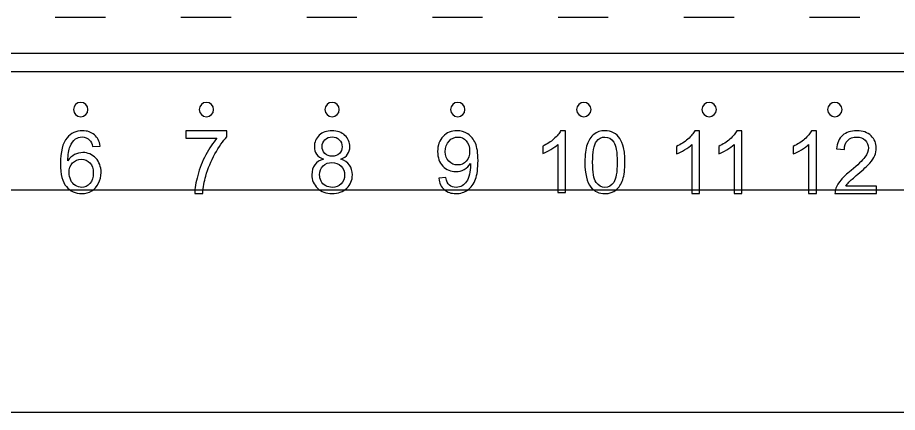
# Model space of a CAD drawing. Header units: millimetres. Extents: x 4086 to 8318, y 123 to 1549.
# Drawn here: x 7074.93 to 7099.43, y 981.81 to 992.81 of the extents above; entities that cross this region are included whole.
import ezdxf

# ---------------------------------------------------------------- set-up
doc = ezdxf.new("R2010")
doc.units = ezdxf.units.MM
doc.layers.add('20_ALL_FEATURES', color=7, linetype='Continuous')
doc.layers.add('layer 3', color=7, linetype='Continuous')

msp = doc.modelspace()

# ---------------------------------------------------------------- linework, layer by layer
at = {"layer": '20_ALL_FEATURES', "color": 7, "linetype": 'Continuous'}
for p, q in [((7077.376, 992.814), (7075.976, 992.814)), ((7080.876, 992.814), (7079.476, 992.814)), ((7084.376, 992.814), (7082.976, 992.814)), ((7087.876, 992.814), (7086.476, 992.814)), ((7091.376, 992.814), (7089.976, 992.814)), ((7094.876, 992.814), (7093.476, 992.814)), ((7098.376, 992.814), (7096.976, 992.814)), ((7124.726, 991.814), (7049.626, 991.814)), ((7049.626, 991.314), (7124.726, 991.314)), ((6934.716, 988.014), (7262.016, 988.014)), ((7261.966, 981.814), (6934.766, 981.814))]:
    msp.add_line(p, q, dxfattribs=at)
at = {"layer": 'layer 3'}
for points, knots in [([(7076.684, 990.451), (7076.795, 990.451), (7076.884, 990.361), (7076.884, 990.251), (7076.884, 990.251), (7076.884, 990.14), (7076.795, 990.051), (7076.684, 990.051), (7076.684, 990.051), (7076.574, 990.051), (7076.484, 990.14), (7076.484, 990.251), (7076.484, 990.251), (7076.484, 990.361), (7076.574, 990.451), (7076.684, 990.451)], [0, 0, 0, 0, 0.2, 0.2, 0.2, 0.2, 0.4, 0.4, 0.4, 0.4, 0.6, 0.6, 0.6, 0.6, 1, 1, 1, 1]), ([(7080.184, 990.451), (7080.295, 990.451), (7080.384, 990.361), (7080.384, 990.251), (7080.384, 990.251), (7080.384, 990.14), (7080.295, 990.051), (7080.184, 990.051), (7080.184, 990.051), (7080.074, 990.051), (7079.984, 990.14), (7079.984, 990.251), (7079.984, 990.251), (7079.984, 990.361), (7080.074, 990.451), (7080.184, 990.451)], [0, 0, 0, 0, 0.2, 0.2, 0.2, 0.2, 0.4, 0.4, 0.4, 0.4, 0.6, 0.6, 0.6, 0.6, 1, 1, 1, 1]), ([(7083.684, 990.451), (7083.795, 990.451), (7083.884, 990.361), (7083.884, 990.251), (7083.884, 990.251), (7083.884, 990.14), (7083.795, 990.051), (7083.684, 990.051), (7083.684, 990.051), (7083.574, 990.051), (7083.484, 990.14), (7083.484, 990.251), (7083.484, 990.251), (7083.484, 990.361), (7083.574, 990.451), (7083.684, 990.451)], [0, 0, 0, 0, 0.2, 0.2, 0.2, 0.2, 0.4, 0.4, 0.4, 0.4, 0.6, 0.6, 0.6, 0.6, 1, 1, 1, 1]), ([(7087.184, 990.451), (7087.295, 990.451), (7087.384, 990.361), (7087.384, 990.251), (7087.384, 990.251), (7087.384, 990.14), (7087.295, 990.051), (7087.184, 990.051), (7087.184, 990.051), (7087.074, 990.051), (7086.984, 990.14), (7086.984, 990.251), (7086.984, 990.251), (7086.984, 990.361), (7087.074, 990.451), (7087.184, 990.451)], [0, 0, 0, 0, 0.2, 0.2, 0.2, 0.2, 0.4, 0.4, 0.4, 0.4, 0.6, 0.6, 0.6, 0.6, 1, 1, 1, 1]), ([(7090.694, 990.451), (7090.805, 990.451), (7090.894, 990.361), (7090.894, 990.251), (7090.894, 990.251), (7090.894, 990.14), (7090.805, 990.051), (7090.694, 990.051), (7090.694, 990.051), (7090.584, 990.051), (7090.494, 990.14), (7090.494, 990.251), (7090.494, 990.251), (7090.494, 990.361), (7090.584, 990.451), (7090.694, 990.451)], [0, 0, 0, 0, 0.2, 0.2, 0.2, 0.2, 0.4, 0.4, 0.4, 0.4, 0.6, 0.6, 0.6, 0.6, 1, 1, 1, 1]), ([(7094.184, 990.451), (7094.295, 990.451), (7094.384, 990.361), (7094.384, 990.251), (7094.384, 990.251), (7094.384, 990.14), (7094.295, 990.051), (7094.184, 990.051), (7094.184, 990.051), (7094.074, 990.051), (7093.984, 990.14), (7093.984, 990.251), (7093.984, 990.251), (7093.984, 990.361), (7094.074, 990.451), (7094.184, 990.451)], [0, 0, 0, 0, 0.2, 0.2, 0.2, 0.2, 0.4, 0.4, 0.4, 0.4, 0.6, 0.6, 0.6, 0.6, 1, 1, 1, 1]), ([(7097.684, 990.451), (7097.795, 990.451), (7097.884, 990.361), (7097.884, 990.251), (7097.884, 990.251), (7097.884, 990.14), (7097.795, 990.051), (7097.684, 990.051), (7097.684, 990.051), (7097.574, 990.051), (7097.484, 990.14), (7097.484, 990.251), (7097.484, 990.251), (7097.484, 990.361), (7097.574, 990.451), (7097.684, 990.451)], [0, 0, 0, 0, 0.2, 0.2, 0.2, 0.2, 0.4, 0.4, 0.4, 0.4, 0.6, 0.6, 0.6, 0.6, 1, 1, 1, 1]), ([(7077.222, 989.235), (7077.222, 989.235), (7077.014, 989.218), (7077.014, 989.218), (7077.014, 989.218), (7076.995, 989.301), (7076.968, 989.361), (7076.933, 989.399), (7076.933, 989.399), (7076.876, 989.459), (7076.806, 989.489), (7076.722, 989.489), (7076.722, 989.489), (7076.654, 989.489), (7076.595, 989.47), (7076.543, 989.433), (7076.543, 989.433), (7076.477, 989.384), (7076.425, 989.314), (7076.386, 989.221), (7076.386, 989.221), (7076.348, 989.128), (7076.328, 988.997), (7076.326, 988.825), (7076.326, 988.825), (7076.377, 988.902), (7076.439, 988.96), (7076.513, 988.997), (7076.513, 988.997), (7076.586, 989.034), (7076.663, 989.053), (7076.743, 989.053), (7076.743, 989.053), (7076.884, 989.053), (7077.004, 989.001), (7077.103, 988.898), (7077.103, 988.898), (7077.201, 988.795), (7077.251, 988.661), (7077.251, 988.497), (7077.251, 988.497), (7077.251, 988.39), (7077.227, 988.29), (7077.181, 988.197), (7077.181, 988.197), (7077.135, 988.105), (7077.071, 988.034), (7076.99, 987.985), (7076.99, 987.985), (7076.909, 987.936), (7076.816, 987.911), (7076.714, 987.911), (7076.714, 987.911), (7076.538, 987.911), (7076.395, 987.976), (7076.284, 988.105), (7076.284, 988.105), (7076.174, 988.234), (7076.118, 988.446), (7076.118, 988.742), (7076.118, 988.742), (7076.118, 989.074), (7076.18, 989.314), (7076.302, 989.465), (7076.302, 989.465), (7076.409, 989.596), (7076.553, 989.661), (7076.735, 989.661), (7076.735, 989.661), (7076.87, 989.661), (7076.98, 989.623), (7077.067, 989.548), (7077.067, 989.548), (7077.153, 989.472), (7077.205, 989.368), (7077.222, 989.235)], [0, 0, 0, 0, 0.05, 0.05, 0.05, 0.05, 0.1, 0.1, 0.1, 0.1, 0.15, 0.15, 0.15, 0.15, 0.2, 0.2, 0.2, 0.2, 0.25, 0.25, 0.25, 0.25, 0.3, 0.3, 0.3, 0.3, 0.35, 0.35, 0.35, 0.35, 0.4, 0.4, 0.4, 0.4, 0.45, 0.45, 0.45, 0.45, 0.5, 0.5, 0.5, 0.5, 0.55, 0.55, 0.55, 0.55, 0.6, 0.6, 0.6, 0.6, 0.65, 0.65, 0.65, 0.65, 0.7, 0.7, 0.7, 0.7, 0.75, 0.75, 0.75, 0.75, 0.8, 0.8, 0.8, 0.8, 0.85, 0.85, 0.85, 0.85, 0.9, 0.9, 0.9, 0.9, 1, 1, 1, 1]), ([(7079.611, 989.453), (7079.611, 989.453), (7079.611, 989.661), (7079.611, 989.661), (7079.611, 989.661), (7079.611, 989.661), (7080.757, 989.661), (7080.757, 989.661), (7080.757, 989.661), (7080.757, 989.661), (7080.757, 989.493), (7080.757, 989.493), (7080.757, 989.493), (7080.645, 989.373), (7080.533, 989.213), (7080.422, 989.014), (7080.422, 989.014), (7080.311, 988.815), (7080.226, 988.61), (7080.165, 988.399), (7080.165, 988.399), (7080.122, 988.251), (7080.094, 988.088), (7080.082, 987.911), (7080.082, 987.911), (7080.082, 987.911), (7079.859, 987.911), (7079.859, 987.911), (7079.859, 987.911), (7079.861, 988.051), (7079.889, 988.219), (7079.941, 988.417), (7079.941, 988.417), (7079.993, 988.615), (7080.068, 988.806), (7080.166, 988.989), (7080.166, 988.989), (7080.264, 989.173), (7080.367, 989.327), (7080.478, 989.453), (7080.478, 989.453), (7080.478, 989.453), (7079.611, 989.453), (7079.611, 989.453)], [0, 0, 0, 0, 0.083333, 0.083333, 0.083333, 0.083333, 0.166667, 0.166667, 0.166667, 0.166667, 0.25, 0.25, 0.25, 0.25, 0.333333, 0.333333, 0.333333, 0.333333, 0.416667, 0.416667, 0.416667, 0.416667, 0.5, 0.5, 0.5, 0.5, 0.583333, 0.583333, 0.583333, 0.583333, 0.666667, 0.666667, 0.666667, 0.666667, 0.75, 0.75, 0.75, 0.75, 0.833333, 0.833333, 0.833333, 0.833333, 1, 1, 1, 1]), ([(7083.447, 988.869), (7083.36, 988.901), (7083.295, 988.947), (7083.253, 989.006), (7083.253, 989.006), (7083.211, 989.065), (7083.19, 989.137), (7083.19, 989.219), (7083.19, 989.219), (7083.19, 989.344), (7083.235, 989.449), (7083.324, 989.534), (7083.324, 989.534), (7083.414, 989.619), (7083.533, 989.661), (7083.682, 989.661), (7083.682, 989.661), (7083.831, 989.661), (7083.951, 989.618), (7084.042, 989.531), (7084.042, 989.531), (7084.133, 989.444), (7084.179, 989.338), (7084.179, 989.213), (7084.179, 989.213), (7084.179, 989.134), (7084.158, 989.064), (7084.116, 989.006), (7084.116, 989.006), (7084.075, 988.947), (7084.012, 988.901), (7083.927, 988.869), (7083.927, 988.869), (7084.032, 988.835), (7084.111, 988.78), (7084.166, 988.703), (7084.166, 988.703), (7084.221, 988.627), (7084.248, 988.536), (7084.248, 988.43), (7084.248, 988.43), (7084.248, 988.283), (7084.196, 988.161), (7084.093, 988.061), (7084.093, 988.061), (7083.989, 987.961), (7083.853, 987.911), (7083.684, 987.911), (7083.684, 987.911), (7083.515, 987.911), (7083.379, 987.961), (7083.276, 988.061), (7083.276, 988.061), (7083.172, 988.161), (7083.121, 988.286), (7083.121, 988.436), (7083.121, 988.436), (7083.121, 988.547), (7083.149, 988.641), (7083.205, 988.716), (7083.205, 988.716), (7083.262, 988.791), (7083.343, 988.842), (7083.447, 988.869)], [0, 0, 0, 0, 0.058824, 0.058824, 0.058824, 0.058824, 0.117647, 0.117647, 0.117647, 0.117647, 0.176471, 0.176471, 0.176471, 0.176471, 0.235294, 0.235294, 0.235294, 0.235294, 0.294118, 0.294118, 0.294118, 0.294118, 0.352941, 0.352941, 0.352941, 0.352941, 0.411765, 0.411765, 0.411765, 0.411765, 0.470588, 0.470588, 0.470588, 0.470588, 0.529412, 0.529412, 0.529412, 0.529412, 0.588235, 0.588235, 0.588235, 0.588235, 0.647059, 0.647059, 0.647059, 0.647059, 0.705882, 0.705882, 0.705882, 0.705882, 0.764706, 0.764706, 0.764706, 0.764706, 0.823529, 0.823529, 0.823529, 0.823529, 0.882353, 0.882353, 0.882353, 0.882353, 1, 1, 1, 1]), ([(7086.653, 988.337), (7086.653, 988.337), (7086.854, 988.354), (7086.854, 988.354), (7086.854, 988.354), (7086.871, 988.259), (7086.904, 988.19), (7086.952, 988.148), (7086.952, 988.148), (7087, 988.105), (7087.062, 988.084), (7087.138, 988.084), (7087.138, 988.084), (7087.203, 988.084), (7087.259, 988.098), (7087.308, 988.128), (7087.308, 988.128), (7087.358, 988.158), (7087.397, 988.197), (7087.428, 988.247), (7087.428, 988.247), (7087.459, 988.297), (7087.485, 988.364), (7087.506, 988.448), (7087.506, 988.448), (7087.527, 988.532), (7087.537, 988.618), (7087.537, 988.705), (7087.537, 988.705), (7087.537, 988.714), (7087.537, 988.729), (7087.536, 988.747), (7087.536, 988.747), (7087.494, 988.681), (7087.437, 988.626), (7087.364, 988.584), (7087.364, 988.584), (7087.292, 988.542), (7087.213, 988.522), (7087.128, 988.522), (7087.128, 988.522), (7086.986, 988.522), (7086.867, 988.573), (7086.769, 988.676), (7086.769, 988.676), (7086.671, 988.779), (7086.622, 988.914), (7086.622, 989.083), (7086.622, 989.083), (7086.622, 989.257), (7086.673, 989.396), (7086.775, 989.502), (7086.775, 989.502), (7086.878, 989.608), (7087.006, 989.661), (7087.16, 989.661), (7087.16, 989.661), (7087.271, 989.661), (7087.373, 989.631), (7087.465, 989.571), (7087.465, 989.571), (7087.557, 989.511), (7087.627, 989.426), (7087.675, 989.314), (7087.675, 989.314), (7087.723, 989.204), (7087.747, 989.043), (7087.747, 988.833), (7087.747, 988.833), (7087.747, 988.613), (7087.723, 988.439), (7087.676, 988.309), (7087.676, 988.309), (7087.628, 988.179), (7087.557, 988.081), (7087.464, 988.013), (7087.464, 988.013), (7087.37, 987.945), (7087.26, 987.911), (7087.134, 987.911), (7087.134, 987.911), (7087, 987.911), (7086.891, 987.948), (7086.806, 988.023), (7086.806, 988.023), (7086.721, 988.097), (7086.67, 988.202), (7086.653, 988.337)], [0, 0, 0, 0, 0.043478, 0.043478, 0.043478, 0.043478, 0.086957, 0.086957, 0.086957, 0.086957, 0.130435, 0.130435, 0.130435, 0.130435, 0.173913, 0.173913, 0.173913, 0.173913, 0.217391, 0.217391, 0.217391, 0.217391, 0.26087, 0.26087, 0.26087, 0.26087, 0.304348, 0.304348, 0.304348, 0.304348, 0.347826, 0.347826, 0.347826, 0.347826, 0.391304, 0.391304, 0.391304, 0.391304, 0.434783, 0.434783, 0.434783, 0.434783, 0.478261, 0.478261, 0.478261, 0.478261, 0.521739, 0.521739, 0.521739, 0.521739, 0.565217, 0.565217, 0.565217, 0.565217, 0.608696, 0.608696, 0.608696, 0.608696, 0.652174, 0.652174, 0.652174, 0.652174, 0.695652, 0.695652, 0.695652, 0.695652, 0.73913, 0.73913, 0.73913, 0.73913, 0.782609, 0.782609, 0.782609, 0.782609, 0.826087, 0.826087, 0.826087, 0.826087, 0.869565, 0.869565, 0.869565, 0.869565, 0.913043, 0.913043, 0.913043, 0.913043, 1, 1, 1, 1]), ([(7090.182, 987.94), (7090.182, 987.94), (7089.971, 987.94), (7089.971, 987.94), (7089.971, 987.94), (7089.971, 987.94), (7089.971, 989.281), (7089.971, 989.281), (7089.971, 989.281), (7089.921, 989.233), (7089.854, 989.184), (7089.772, 989.136), (7089.772, 989.136), (7089.69, 989.088), (7089.615, 989.052), (7089.55, 989.028), (7089.55, 989.028), (7089.55, 989.028), (7089.55, 989.231), (7089.55, 989.231), (7089.55, 989.231), (7089.668, 989.286), (7089.771, 989.353), (7089.859, 989.432), (7089.859, 989.432), (7089.947, 989.511), (7090.01, 989.587), (7090.046, 989.661), (7090.046, 989.661), (7090.046, 989.661), (7090.182, 989.661), (7090.182, 989.661), (7090.182, 989.661), (7090.182, 989.661), (7090.182, 987.94), (7090.182, 987.94)], [0, 0, 0, 0, 0.1, 0.1, 0.1, 0.1, 0.2, 0.2, 0.2, 0.2, 0.3, 0.3, 0.3, 0.3, 0.4, 0.4, 0.4, 0.4, 0.5, 0.5, 0.5, 0.5, 0.6, 0.6, 0.6, 0.6, 0.7, 0.7, 0.7, 0.7, 0.8, 0.8, 0.8, 0.8, 1, 1, 1, 1]), ([(7090.723, 988.786), (7090.723, 988.988), (7090.744, 989.152), (7090.786, 989.275), (7090.786, 989.275), (7090.827, 989.399), (7090.889, 989.495), (7090.971, 989.561), (7090.971, 989.561), (7091.053, 989.628), (7091.157, 989.661), (7091.281, 989.661), (7091.281, 989.661), (7091.373, 989.661), (7091.453, 989.643), (7091.523, 989.606), (7091.523, 989.606), (7091.593, 989.569), (7091.65, 989.515), (7091.695, 989.445), (7091.695, 989.445), (7091.739, 989.376), (7091.775, 989.291), (7091.8, 989.191), (7091.8, 989.191), (7091.826, 989.091), (7091.839, 988.955), (7091.839, 988.786), (7091.839, 988.786), (7091.839, 988.585), (7091.818, 988.422), (7091.777, 988.298), (7091.777, 988.298), (7091.736, 988.174), (7091.674, 988.079), (7091.592, 988.012), (7091.592, 988.012), (7091.51, 987.945), (7091.406, 987.911), (7091.281, 987.911), (7091.281, 987.911), (7091.116, 987.911), (7090.987, 987.97), (7090.892, 988.088), (7090.892, 988.088), (7090.78, 988.231), (7090.723, 988.464), (7090.723, 988.786)], [0, 0, 0, 0, 0.076923, 0.076923, 0.076923, 0.076923, 0.153846, 0.153846, 0.153846, 0.153846, 0.230769, 0.230769, 0.230769, 0.230769, 0.307692, 0.307692, 0.307692, 0.307692, 0.384615, 0.384615, 0.384615, 0.384615, 0.461538, 0.461538, 0.461538, 0.461538, 0.538462, 0.538462, 0.538462, 0.538462, 0.615385, 0.615385, 0.615385, 0.615385, 0.692308, 0.692308, 0.692308, 0.692308, 0.769231, 0.769231, 0.769231, 0.769231, 0.846154, 0.846154, 0.846154, 0.846154, 1, 1, 1, 1]), ([(7093.919, 987.911), (7093.919, 987.911), (7093.705, 987.911), (7093.705, 987.911), (7093.705, 987.911), (7093.705, 987.911), (7093.705, 989.275), (7093.705, 989.275), (7093.705, 989.275), (7093.653, 989.226), (7093.586, 989.176), (7093.502, 989.127), (7093.502, 989.127), (7093.419, 989.078), (7093.343, 989.041), (7093.277, 989.017), (7093.277, 989.017), (7093.277, 989.017), (7093.277, 989.224), (7093.277, 989.224), (7093.277, 989.224), (7093.396, 989.28), (7093.501, 989.348), (7093.591, 989.428), (7093.591, 989.428), (7093.68, 989.508), (7093.744, 989.586), (7093.781, 989.661), (7093.781, 989.661), (7093.781, 989.661), (7093.919, 989.661), (7093.919, 989.661), (7093.919, 989.661), (7093.919, 989.661), (7093.919, 987.911), (7093.919, 987.911)], [0, 0, 0, 0, 0.1, 0.1, 0.1, 0.1, 0.2, 0.2, 0.2, 0.2, 0.3, 0.3, 0.3, 0.3, 0.4, 0.4, 0.4, 0.4, 0.5, 0.5, 0.5, 0.5, 0.6, 0.6, 0.6, 0.6, 0.7, 0.7, 0.7, 0.7, 0.8, 0.8, 0.8, 0.8, 1, 1, 1, 1]), ([(7095.092, 987.911), (7095.092, 987.911), (7094.878, 987.911), (7094.878, 987.911), (7094.878, 987.911), (7094.878, 987.911), (7094.878, 989.275), (7094.878, 989.275), (7094.878, 989.275), (7094.826, 989.226), (7094.759, 989.176), (7094.675, 989.127), (7094.675, 989.127), (7094.592, 989.078), (7094.516, 989.041), (7094.45, 989.017), (7094.45, 989.017), (7094.45, 989.017), (7094.45, 989.224), (7094.45, 989.224), (7094.45, 989.224), (7094.569, 989.28), (7094.674, 989.348), (7094.764, 989.428), (7094.764, 989.428), (7094.853, 989.508), (7094.917, 989.586), (7094.954, 989.661), (7094.954, 989.661), (7094.954, 989.661), (7095.092, 989.661), (7095.092, 989.661), (7095.092, 989.661), (7095.092, 989.661), (7095.092, 987.911), (7095.092, 987.911)], [0, 0, 0, 0, 0.1, 0.1, 0.1, 0.1, 0.2, 0.2, 0.2, 0.2, 0.3, 0.3, 0.3, 0.3, 0.4, 0.4, 0.4, 0.4, 0.5, 0.5, 0.5, 0.5, 0.6, 0.6, 0.6, 0.6, 0.7, 0.7, 0.7, 0.7, 0.8, 0.8, 0.8, 0.8, 1, 1, 1, 1]), ([(7097.169, 987.911), (7097.169, 987.911), (7096.955, 987.911), (7096.955, 987.911), (7096.955, 987.911), (7096.955, 987.911), (7096.955, 989.275), (7096.955, 989.275), (7096.955, 989.275), (7096.904, 989.226), (7096.836, 989.176), (7096.752, 989.127), (7096.752, 989.127), (7096.669, 989.078), (7096.593, 989.041), (7096.527, 989.017), (7096.527, 989.017), (7096.527, 989.017), (7096.527, 989.224), (7096.527, 989.224), (7096.527, 989.224), (7096.646, 989.28), (7096.751, 989.348), (7096.841, 989.428), (7096.841, 989.428), (7096.93, 989.508), (7096.994, 989.586), (7097.031, 989.661), (7097.031, 989.661), (7097.031, 989.661), (7097.169, 989.661), (7097.169, 989.661), (7097.169, 989.661), (7097.169, 989.661), (7097.169, 987.911), (7097.169, 987.911)], [0, 0, 0, 0, 0.1, 0.1, 0.1, 0.1, 0.2, 0.2, 0.2, 0.2, 0.3, 0.3, 0.3, 0.3, 0.4, 0.4, 0.4, 0.4, 0.5, 0.5, 0.5, 0.5, 0.6, 0.6, 0.6, 0.6, 0.7, 0.7, 0.7, 0.7, 0.8, 0.8, 0.8, 0.8, 1, 1, 1, 1]), ([(7098.842, 988.116), (7098.842, 988.116), (7098.842, 987.911), (7098.842, 987.911), (7098.842, 987.911), (7098.842, 987.911), (7097.688, 987.911), (7097.688, 987.911), (7097.688, 987.911), (7097.687, 987.963), (7097.695, 988.012), (7097.713, 988.06), (7097.713, 988.06), (7097.743, 988.138), (7097.79, 988.216), (7097.856, 988.292), (7097.856, 988.292), (7097.921, 988.368), (7098.014, 988.455), (7098.136, 988.555), (7098.136, 988.555), (7098.324, 988.71), (7098.452, 988.833), (7098.519, 988.924), (7098.519, 988.924), (7098.587, 989.015), (7098.62, 989.101), (7098.62, 989.182), (7098.62, 989.182), (7098.62, 989.266), (7098.59, 989.338), (7098.529, 989.396), (7098.529, 989.396), (7098.468, 989.454), (7098.389, 989.484), (7098.291, 989.484), (7098.291, 989.484), (7098.188, 989.484), (7098.105, 989.453), (7098.043, 989.391), (7098.043, 989.391), (7097.981, 989.33), (7097.949, 989.245), (7097.949, 989.135), (7097.949, 989.135), (7097.949, 989.135), (7097.73, 989.157), (7097.73, 989.157), (7097.73, 989.157), (7097.745, 989.321), (7097.801, 989.446), (7097.9, 989.532), (7097.9, 989.532), (7097.998, 989.618), (7098.13, 989.661), (7098.296, 989.661), (7098.296, 989.661), (7098.463, 989.661), (7098.596, 989.615), (7098.693, 989.522), (7098.693, 989.522), (7098.791, 989.429), (7098.839, 989.314), (7098.839, 989.177), (7098.839, 989.177), (7098.839, 989.107), (7098.825, 989.039), (7098.796, 988.971), (7098.796, 988.971), (7098.768, 988.903), (7098.721, 988.832), (7098.654, 988.758), (7098.654, 988.758), (7098.588, 988.684), (7098.478, 988.581), (7098.325, 988.451), (7098.325, 988.451), (7098.196, 988.343), (7098.113, 988.27), (7098.077, 988.232), (7098.077, 988.232), (7098.04, 988.193), (7098.01, 988.155), (7097.986, 988.116), (7097.986, 988.116), (7097.986, 988.116), (7098.842, 988.116), (7098.842, 988.116)], [0, 0, 0, 0, 0.043478, 0.043478, 0.043478, 0.043478, 0.086957, 0.086957, 0.086957, 0.086957, 0.130435, 0.130435, 0.130435, 0.130435, 0.173913, 0.173913, 0.173913, 0.173913, 0.217391, 0.217391, 0.217391, 0.217391, 0.26087, 0.26087, 0.26087, 0.26087, 0.304348, 0.304348, 0.304348, 0.304348, 0.347826, 0.347826, 0.347826, 0.347826, 0.391304, 0.391304, 0.391304, 0.391304, 0.434783, 0.434783, 0.434783, 0.434783, 0.478261, 0.478261, 0.478261, 0.478261, 0.521739, 0.521739, 0.521739, 0.521739, 0.565217, 0.565217, 0.565217, 0.565217, 0.608696, 0.608696, 0.608696, 0.608696, 0.652174, 0.652174, 0.652174, 0.652174, 0.695652, 0.695652, 0.695652, 0.695652, 0.73913, 0.73913, 0.73913, 0.73913, 0.782609, 0.782609, 0.782609, 0.782609, 0.826087, 0.826087, 0.826087, 0.826087, 0.869565, 0.869565, 0.869565, 0.869565, 0.913043, 0.913043, 0.913043, 0.913043, 1, 1, 1, 1]), ([(7083.405, 989.227), (7083.405, 989.145), (7083.431, 989.079), (7083.483, 989.028), (7083.483, 989.028), (7083.535, 988.976), (7083.602, 988.95), (7083.687, 988.95), (7083.687, 988.95), (7083.768, 988.95), (7083.835, 988.976), (7083.886, 989.027), (7083.886, 989.027), (7083.938, 989.078), (7083.963, 989.14), (7083.963, 989.215), (7083.963, 989.215), (7083.963, 989.292), (7083.937, 989.357), (7083.884, 989.41), (7083.884, 989.41), (7083.831, 989.462), (7083.765, 989.489), (7083.684, 989.489), (7083.684, 989.489), (7083.603, 989.489), (7083.537, 989.463), (7083.484, 989.411), (7083.484, 989.411), (7083.432, 989.36), (7083.405, 989.298), (7083.405, 989.227)], [0, 0, 0, 0, 0.111111, 0.111111, 0.111111, 0.111111, 0.222222, 0.222222, 0.222222, 0.222222, 0.333333, 0.333333, 0.333333, 0.333333, 0.444444, 0.444444, 0.444444, 0.444444, 0.555556, 0.555556, 0.555556, 0.555556, 0.666667, 0.666667, 0.666667, 0.666667, 0.777778, 0.777778, 0.777778, 0.777778, 1, 1, 1, 1]), ([(7087.512, 989.093), (7087.512, 989.214), (7087.48, 989.31), (7087.417, 989.38), (7087.417, 989.38), (7087.353, 989.451), (7087.276, 989.486), (7087.185, 989.486), (7087.185, 989.486), (7087.091, 989.486), (7087.009, 989.449), (7086.941, 989.372), (7086.941, 989.372), (7086.872, 989.296), (7086.837, 989.197), (7086.837, 989.076), (7086.837, 989.076), (7086.837, 988.967), (7086.87, 988.878), (7086.935, 988.811), (7086.935, 988.811), (7087, 988.742), (7087.082, 988.708), (7087.179, 988.708), (7087.179, 988.708), (7087.276, 988.708), (7087.356, 988.742), (7087.419, 988.811), (7087.419, 988.811), (7087.481, 988.878), (7087.512, 988.973), (7087.512, 989.093)], [0, 0, 0, 0, 0.111111, 0.111111, 0.111111, 0.111111, 0.222222, 0.222222, 0.222222, 0.222222, 0.333333, 0.333333, 0.333333, 0.333333, 0.444444, 0.444444, 0.444444, 0.444444, 0.555556, 0.555556, 0.555556, 0.555556, 0.666667, 0.666667, 0.666667, 0.666667, 0.777778, 0.777778, 0.777778, 0.777778, 1, 1, 1, 1]), ([(7090.939, 988.785), (7090.939, 988.503), (7090.971, 988.315), (7091.037, 988.223), (7091.037, 988.223), (7091.103, 988.13), (7091.185, 988.084), (7091.281, 988.084), (7091.281, 988.084), (7091.378, 988.084), (7091.459, 988.13), (7091.525, 988.223), (7091.525, 988.223), (7091.591, 988.317), (7091.623, 988.504), (7091.623, 988.785), (7091.623, 988.785), (7091.623, 989.067), (7091.591, 989.255), (7091.525, 989.347), (7091.525, 989.347), (7091.459, 989.44), (7091.377, 989.486), (7091.279, 989.486), (7091.279, 989.486), (7091.182, 989.486), (7091.105, 989.445), (7091.047, 989.364), (7091.047, 989.364), (7090.975, 989.259), (7090.939, 989.066), (7090.939, 988.785)], [0, 0, 0, 0, 0.111111, 0.111111, 0.111111, 0.111111, 0.222222, 0.222222, 0.222222, 0.222222, 0.333333, 0.333333, 0.333333, 0.333333, 0.444444, 0.444444, 0.444444, 0.444444, 0.555556, 0.555556, 0.555556, 0.555556, 0.666667, 0.666667, 0.666667, 0.666667, 0.777778, 0.777778, 0.777778, 0.777778, 1, 1, 1, 1]), ([(7076.36, 988.495), (7076.36, 988.423), (7076.376, 988.353), (7076.406, 988.287), (7076.406, 988.287), (7076.437, 988.221), (7076.48, 988.171), (7076.535, 988.136), (7076.535, 988.136), (7076.59, 988.101), (7076.648, 988.084), (7076.71, 988.084), (7076.71, 988.084), (7076.8, 988.084), (7076.876, 988.12), (7076.94, 988.191), (7076.94, 988.191), (7077.003, 988.263), (7077.035, 988.36), (7077.035, 988.484), (7077.035, 988.484), (7077.035, 988.602), (7077.004, 988.696), (7076.941, 988.764), (7076.941, 988.764), (7076.878, 988.832), (7076.798, 988.866), (7076.702, 988.866), (7076.702, 988.866), (7076.607, 988.866), (7076.526, 988.832), (7076.459, 988.764), (7076.459, 988.764), (7076.393, 988.696), (7076.36, 988.606), (7076.36, 988.495)], [0, 0, 0, 0, 0.1, 0.1, 0.1, 0.1, 0.2, 0.2, 0.2, 0.2, 0.3, 0.3, 0.3, 0.3, 0.4, 0.4, 0.4, 0.4, 0.5, 0.5, 0.5, 0.5, 0.6, 0.6, 0.6, 0.6, 0.7, 0.7, 0.7, 0.7, 0.8, 0.8, 0.8, 0.8, 1, 1, 1, 1]), ([(7083.336, 988.434), (7083.336, 988.374), (7083.35, 988.316), (7083.378, 988.26), (7083.378, 988.26), (7083.406, 988.204), (7083.448, 988.161), (7083.505, 988.13), (7083.505, 988.13), (7083.561, 988.099), (7083.622, 988.084), (7083.686, 988.084), (7083.686, 988.084), (7083.787, 988.084), (7083.87, 988.116), (7083.935, 988.18), (7083.935, 988.18), (7084, 988.245), (7084.033, 988.327), (7084.033, 988.427), (7084.033, 988.427), (7084.033, 988.528), (7083.999, 988.612), (7083.932, 988.678), (7083.932, 988.678), (7083.865, 988.745), (7083.781, 988.778), (7083.679, 988.778), (7083.679, 988.778), (7083.579, 988.778), (7083.498, 988.745), (7083.433, 988.68), (7083.433, 988.68), (7083.368, 988.614), (7083.336, 988.532), (7083.336, 988.434)], [0, 0, 0, 0, 0.1, 0.1, 0.1, 0.1, 0.2, 0.2, 0.2, 0.2, 0.3, 0.3, 0.3, 0.3, 0.4, 0.4, 0.4, 0.4, 0.5, 0.5, 0.5, 0.5, 0.6, 0.6, 0.6, 0.6, 0.7, 0.7, 0.7, 0.7, 0.8, 0.8, 0.8, 0.8, 1, 1, 1, 1])]:
    msp.add_open_spline(points, degree=3, knots=knots, dxfattribs=at)

doc.saveas('drawing.dxf')
